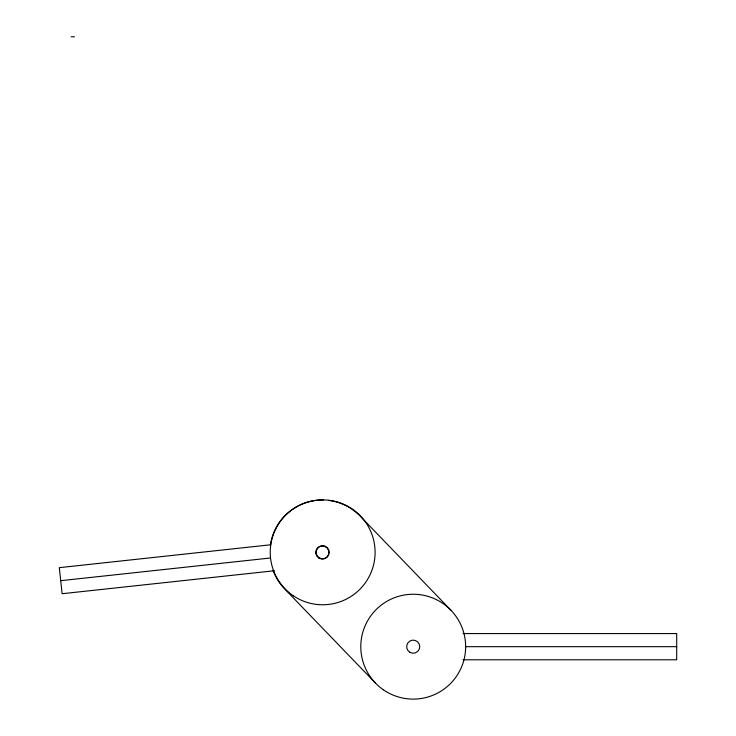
<?xml version="1.0" encoding="UTF-8"?>
<svg xmlns="http://www.w3.org/2000/svg" width="736" height="736" viewBox="0 0 736 736"><rect width="100%" height="100%" fill="white"/><g stroke="black" fill="none" stroke-linecap="round" stroke-linejoin="round"><path stroke-width="1.1" d="M270.784 544.769L59.303 567.658L62.128 593.722L274.546 570.731M60.72 580.686L270.535 557.98M71.18 36.8L74.446 36.8M463.027 633.567L676.697 633.567L676.697 659.787L463.027 659.787M465.649 646.677L676.697 646.677M451.067 610.374L360.07 516.028A52.431 52.431 0 0 0 328.688 500.379M375.59 683.174L284.593 588.828A52.431 52.431 0 0 1 273.074 570.418M270.425 544.999A52.431 52.431 0 0 1 323.279 500.002M383.272 689.715A52.431 52.431 0 0 0 465.465 651.084A52.431 52.431 0 0 0 390.917 599.224A52.431 52.431 0 0 0 383.272 689.715M409.943 652.354A6.55 6.55 0 0 0 419.768 646.677A6.55 6.55 0 0 0 409.943 641.001A6.55 6.55 0 0 0 409.943 652.354M318.946 558.044A6.55 6.55 0 0 0 328.882 552.543A6.55 6.55 0 0 0 319.157 546.692A6.55 6.55 0 0 0 318.946 558.044M293.314 595.783A52.431 52.431 0 0 0 374.964 556.039A52.431 52.431 0 0 0 299.708 505.2A52.431 52.431 0 0 0 293.314 595.783M319.185 557.897A6.55 6.55 0 0 0 329.213 552.57A6.55 6.55 0 0 0 319.59 546.554A6.55 6.55 0 0 0 319.185 557.897"/></g></svg>
